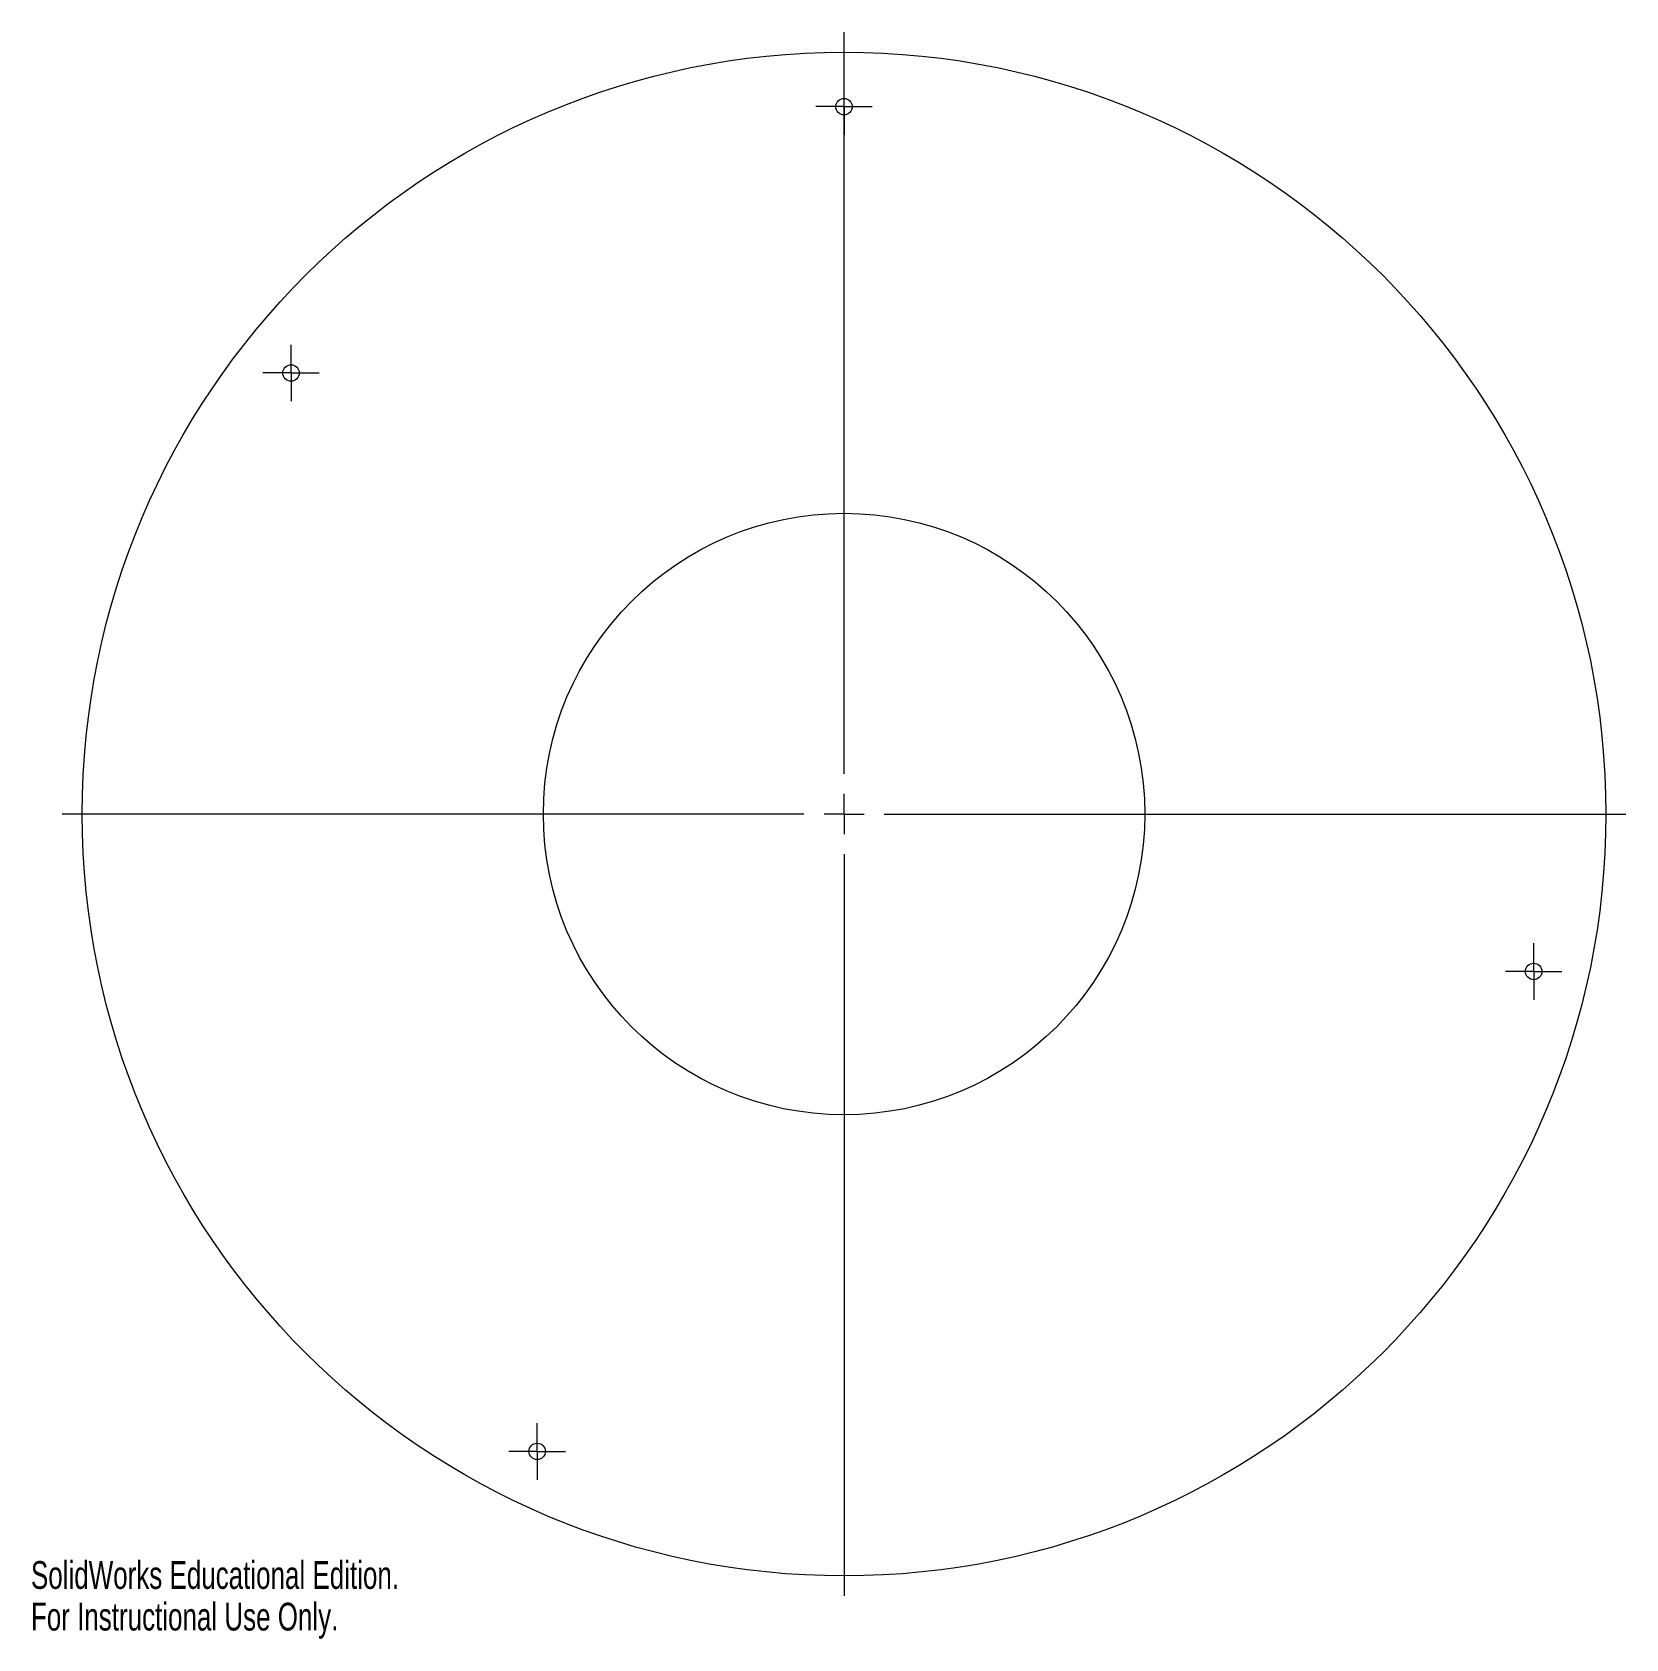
# Model space of a CAD drawing. Header units: inches. Extents: x 0.01 to 7.96, y 0 to 8.01.
import ezdxf

# ---------------------------------------------------------------- set-up
doc = ezdxf.new("R2010")
doc.units = ezdxf.units.IN
doc.header["$MEASUREMENT"] = 0
doc.styles.add('SLDTEXTSTYLE0', font='TXT', dxfattribs={"width": 0.7})

# ---------------------------------------------------------------- blocks, each defined once
blk = doc.blocks.new('SW_CENTERMARKSYMBOL_0')
at = {"color": 0, "linetype": 'Continuous', "lineweight": 0}
for p, q in [((0, 0.2), (0, 3.9)), ((0, 0), (0, 0.1)), ((-0.2, 0), (-3.9, 0)), ((0, 0), (-0.1, 0)), ((0, 0), (0, -0.1)), ((0, 0), (0.1, 0)), ((0.2, 0), (3.9, 0)), ((0, -0.2), (0, -3.9))]:
    blk.add_line(p, q, dxfattribs=at)
blk = doc.blocks.new('SW_CENTERMARKSYMBOL_1')
at = {"color": 0, "linetype": 'Continuous', "lineweight": 0}
for p, q in [((0, 0.1), (0, 0.141)), ((0, 0), (0, 0.1)), ((-0.1, 0), (-0.141, 0)), ((0, 0), (-0.1, 0)), ((0, 0), (0, -0.1)), ((0, 0), (0.1, 0)), ((0.1, 0), (0.141, 0)), ((0, -0.1), (0, -0.141))]:
    blk.add_line(p, q, dxfattribs=at)
blk = doc.blocks.new('SW_CENTERMARKSYMBOL_2')
at = {"color": 0, "linetype": 'Continuous', "lineweight": 0}
for p, q in [((0, 0.1), (0, 0.141)), ((0, 0), (0, 0.1)), ((-0.1, 0), (-0.141, 0)), ((0, 0), (-0.1, 0)), ((0, 0), (0, -0.1)), ((0, 0), (0.1, 0)), ((0.1, 0), (0.141, 0)), ((0, -0.1), (0, -0.141))]:
    blk.add_line(p, q, dxfattribs=at)
blk = doc.blocks.new('SW_CENTERMARKSYMBOL_3')
at = {"color": 0, "linetype": 'Continuous', "lineweight": 0}
for p, q in [((0, 0.1), (0, 0.141)), ((0, 0), (0, 0.1)), ((-0.1, 0), (-0.141, 0)), ((0, 0), (-0.1, 0)), ((0, 0), (0, -0.1)), ((0, 0), (0.1, 0)), ((0.1, 0), (0.141, 0)), ((0, -0.1), (0, -0.141))]:
    blk.add_line(p, q, dxfattribs=at)
blk = doc.blocks.new('SW_CENTERMARKSYMBOL_4')
at = {"color": 0, "linetype": 'Continuous', "lineweight": 0}
for p, q in [((0, 0.1), (0, 0.141)), ((0, 0), (0, 0.1)), ((-0.1, 0), (-0.141, 0)), ((0, 0), (-0.1, 0)), ((0, 0), (0, -0.1)), ((0, 0), (0.1, 0)), ((0.1, 0), (0.141, 0)), ((0, -0.1), (0, -0.141))]:
    blk.add_line(p, q, dxfattribs=at)

msp = doc.modelspace()

# ---------------------------------------------------------------- linework, layer by layer
at = {"color": 7, "linetype": 'Continuous', "lineweight": 15}
for centre, radius in [((4.0561, 4.1123), 3.8), ((4.0561, 7.6408), 0.041), ((1.2974, 6.3123), 0.041), ((4.0561, 4.1123), 1.5), ((7.4962, 3.3271), 0.041), ((2.5252, 0.9332), 0.041)]:
    msp.add_circle(centre, radius, dxfattribs=at)

# ---------------------------------------------------------------- block references
at = {"color": 7, "linetype": 'Continuous', "lineweight": 0}
for name, p in [('SW_CENTERMARKSYMBOL_0', (4.0561, 4.1123)), ('SW_CENTERMARKSYMBOL_1', (4.0561, 7.6408)), ('SW_CENTERMARKSYMBOL_4', (1.2974, 6.3123)), ('SW_CENTERMARKSYMBOL_2', (7.4962, 3.3271)), ('SW_CENTERMARKSYMBOL_3', (2.5252, 0.9332))]:
    msp.add_blockref(name, p, dxfattribs=at)

# ---------------------------------------------------------------- texts
at = {"color": 7, "linetype": 'Continuous', "char_height": 0.1384, "attachment_point": 1, "style": 'SLDTEXTSTYLE0'}
for s, insert in [('SolidWorks Educational Edition.', (0, 0.386)), ('For Instructional Use Only.', (0, 0.1784))]:
    msp.add_mtext(s, dxfattribs=dict(at, insert=insert))

doc.saveas('drawing.dxf')
